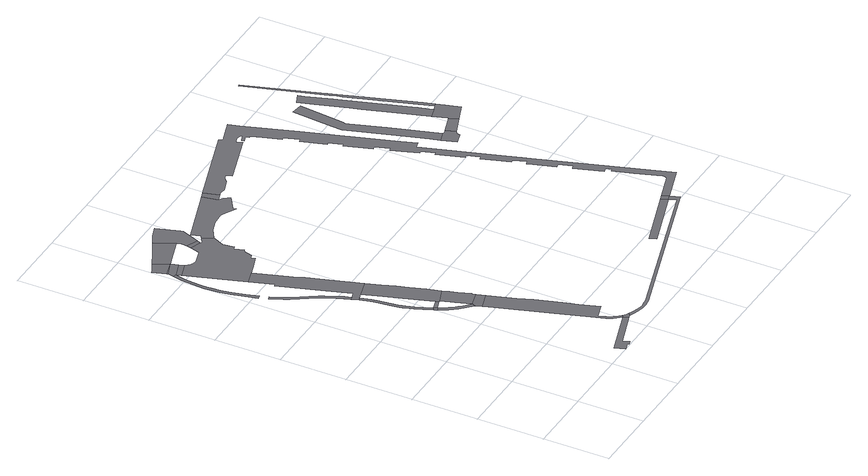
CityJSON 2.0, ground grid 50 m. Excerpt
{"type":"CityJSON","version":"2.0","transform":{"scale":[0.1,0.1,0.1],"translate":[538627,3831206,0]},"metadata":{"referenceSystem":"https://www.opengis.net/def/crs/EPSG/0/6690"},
"CityObjects":{
"road1":{"type":"Road","attributes":{"RoadStructureAttribute.sectionType":"1"},"geometry":[{"type":"MultiSurface","lod":"1","boundaries":[[[0,1,2,3,4,5,6,7]]]}]},
"road2":{"type":"Road","geometry":[{"type":"MultiSurface","lod":"1","boundaries":[[[8,9,10,11,12,13,14,15,16,17,18,19,20,21,22,23]]]}]},
"road3":{"type":"Road","geometry":[{"type":"MultiSurface","lod":"1","boundaries":[[[24,25,26,27,28,29,30,31,32,33,34,35,36,37,38,39,40,41,42,43]]]}]},
"road4":{"type":"Road","geometry":[{"type":"MultiSurface","lod":"1","boundaries":[[[44,45,46,47]]]}]},
"road5":{"type":"Road","geometry":[{"type":"MultiSurface","lod":"1","boundaries":[[[48,49,50,51,52,53,54,55,56,57,58,59,60,61,62,63,64,65,45,44]]]}]},
"road6":{"type":"Road","geometry":[{"type":"MultiSurface","lod":"1","boundaries":[[[66,67,68,69,70,71,72,47,46,73,74,75,76,77,78,79,80,81]]]}]},
"road7":{"type":"Road","geometry":[{"type":"MultiSurface","lod":"1","boundaries":[[[82,83,44,47,84,85]]]}]},
"road8":{"type":"Road","geometry":[{"type":"MultiSurface","lod":"1","boundaries":[[[86,87,24,43,88]]]}]},
"road9":{"type":"Road","geometry":[{"type":"MultiSurface","lod":"1","boundaries":[[[86,89,87]]]}]},
"road10":{"type":"Road","geometry":[{"type":"MultiSurface","lod":"1","boundaries":[[[90,91,92,89,86]]]}]},
"road11":{"type":"Road","geometry":[{"type":"MultiSurface","lod":"1","boundaries":[[[88,43,93,94]]]}]},
"road12":{"type":"Road","attributes":{"RoadStructureAttribute.sectionType":"1"},"geometry":[{"type":"MultiSurface","lod":"1","boundaries":[[[95,96,97,98,99,100,101,102,103,104,105,106,23,22,57,56,107,108]]]}]},
"road13":{"type":"Road","geometry":[{"type":"MultiSurface","lod":"1","boundaries":[[[109,110,111,112,108,107,113,114,115,82,85,116,117]]]}]},
"road14":{"type":"Road","attributes":{"RoadStructureAttribute.sectionType":"1"},"geometry":[{"type":"MultiSurface","lod":"1","boundaries":[[[118,119,120,121,122,123,124,125,126,127,128,129,130,131,132,133,134,135,136,137,0,138]]]}]},
"road15":{"type":"Road","geometry":[{"type":"MultiSurface","lod":"1","boundaries":[[[139,81,80,129,128]]]}]},
"road16":{"type":"Road","attributes":{"RoadStructureAttribute.sectionType":"1"},"geometry":[{"type":"MultiSurface","lod":"1","boundaries":[[[140,141,142,143,117,116,144,145,146,81,139]]]}]},
"road17":{"type":"Road","geometry":[{"type":"MultiSurface","lod":"1","boundaries":[[[147,138,0,7,148,149]]]}]},
"road18":{"type":"Road","geometry":[{"type":"MultiSurface","lod":"1","boundaries":[[[150,151,152,153,154,155,156,157,94,93,102,101,158,159,160,161,162,163,164,165,166,167,168,169,170]]]}]},
"road19":{"type":"Road","attributes":{"RoadStructureAttribute.sectionType":"1"},"geometry":[{"type":"MultiSurface","lod":"1","boundaries":[[[171,172,173,90,86,174,175,176]]]}]},
"road20":{"type":"Road","attributes":{"RoadStructureAttribute.sectionType":"1"},"geometry":[{"type":"MultiSurface","lod":"1","boundaries":[[[177,150,170,178]]]}]},
"road21":{"type":"Road","attributes":{"RoadStructureAttribute.sectionType":"1"},"geometry":[{"type":"MultiSurface","lod":"1","boundaries":[[[179,180,181,171,176,182,177,178,183,184]]]}]},
"road22":{"type":"Road","attributes":{"RoadStructureAttribute.sectionType":"1"},"geometry":[{"type":"MultiSurface","lod":"1","boundaries":[[[185,186,187,188,168,167,189,190,191,192,193,194,195,196,197,198]]]}]},
"road23":{"type":"Road","attributes":{"RoadStructureAttribute.sectionType":"1"},"geometry":[{"type":"MultiSurface","lod":"1","boundaries":[[[199,200,201,202,203,204,205,206,207,208,209,210,211,212,213,214,149,148]]]}]},
"road24":{"type":"Road","geometry":[{"type":"MultiSurface","lod":"1","boundaries":[[[215,185,198,216]]]}]},
"road25":{"type":"Road","attributes":{"RoadStructureAttribute.sectionType":"1"},"geometry":[{"type":"MultiSurface","lod":"1","boundaries":[[[217,218,219,207]]]}]},
"road26":{"type":"Road","attributes":{"RoadStructureAttribute.sectionType":"1"},"geometry":[{"type":"MultiSurface","lod":"1","boundaries":[[[220,221,222,223,224,225,226,227,228,229,230,231,232,233,234,235,236,215,216,237,238,239,240,241,242,243,244,245,246,247,248,249,250,251,252,253,254,255,256,257,258,259,260,261,262,263,264,265,266,267,268,269,270,271,272,273,274,275,276,277,278,279,280,281,282,283,284,285,286,287,288,289,290,291,292,293,294,295,296,297,298,299,206]]]}]},
"road27":{"type":"Road","geometry":[{"type":"MultiSurface","lod":"1","boundaries":[[[299,217,207,206]]]}]},
"road28":{"type":"Road","geometry":[{"type":"MultiSurface","lod":"1","boundaries":[[[300,301,302,303,304,305,306,307,308,309]]]}]},
"road29":{"type":"Road","attributes":{"RoadStructureAttribute.sectionType":"1"},"geometry":[{"type":"MultiSurface","lod":"1","boundaries":[[[310,311,312,313,314,303,302,315,316,317,318,319,320]]]}]},
"road30":{"type":"Road","attributes":{"RoadStructureAttribute.sectionType":"1"},"geometry":[{"type":"MultiSurface","lod":"1","boundaries":[[[321,300,309,322]]]}]},
"road31":{"type":"Road","attributes":{"RoadStructureAttribute.sectionType":"1"},"geometry":[{"type":"MultiSurface","lod":"1","boundaries":[[[323,324,325,326,327,328,329,330,331,332,333,334,335,336]]]}]},
"road32":{"type":"Road","geometry":[{"type":"MultiSurface","lod":"1","boundaries":[[[337,338,336,335,339,340,321,322,341,342]]]}]},
"road33":{"type":"Road","geometry":[{"type":"MultiSurface","lod":"1","boundaries":[[[343,344,345,346,347,348,349,350,351,352,353,354,338,337]]]}]}
},
"vertices":[
[1021,194,0],[673,78,0],[697,2,0],[757,21,0],[761,7,0],[787,19,0],[770,66,0],[1034,154,0],
[361,1964,0],[340,2014,0],[306,2087,0],[286,2123,0],[185,2285,0],[162,2327,0],[120,2415,0],[97,2404,0],[140,2315,0],[163,2272,0],[265,2111,0],[284,2076,0],[318,2004,0],[337,1955,0],[353,1910,0],[376,1918,0],
[35,3095,0],[19,3024,0],[13,2981,0],[6,2893,0],[6,2840,0],[7,2805,0],[14,2735,0],[26,2657,0],[48,2559,0],[75,2468,0],[99,2476,0],[72,2565,0],[50,2662,0],[39,2738,0],[32,2807,0],[31,2841,0],[31,2892,0],[38,2978,0],[44,3020,0],[59,3090,0],
[523,1373,0],[502,1359,0],[512,1339,0],[535,1350,0],
[495,1437,0],[473,1490,0],[454,1552,0],[449,1575,0],[447,1583,0],[437,1651,0],[423,1749,0],[415,1788,0],[393,1870,0],[371,1857,0],[391,1782,0],[399,1745,0],[412,1648,0],[422,1579,0],[426,1560,0],[429,1546,0],[449,1482,0],[472,1427,0],
[637,1208,0],[613,1234,0],[600,1248,0],[591,1259,0],[582,1272,0],[573,1284,0],[541,1337,0],[519,1325,0],[552,1270,0],[560,1259,0],[571,1244,0],[593,1218,0],[594,1217,0],[620,1190,0],[674,1139,0],[685,1163,0],
[594,1396,0],[572,1389,0],[581,1365,0],[601,1372,0],
[154,3182,0],[44,3137,0],[172,3129,0],
[41,3146,0],
[94,3289,0],[25,3253,0],[8,3248,0],
[72,3052,0],[186,3089,0],
[531,2012,0],[498,2117,0],[436,2307,0],[405,2382,0],[394,2409,0],[326,2618,0],[315,2650,0],[212,2616,0],[267,2446,0],[250,2440,0],[361,2108,0],[418,1931,0],[434,1883,0],[562,1919,0],
[697,1519,0],[660,1631,0],[632,1716,0],[597,1811,0],[470,1772,0],[504,1669,0],[524,1607,0],[616,1377,0],[726,1420,0],
[1007,238,0],[996,253,0],[988,266,0],[973,296,0],[952,349,0],[1063,384,0],[1015,530,0],[984,634,0],[922,822,0],[882,930,0],[817,1129,0],[691,1088,0],[715,1014,0],[832,655,0],[921,384,0],[942,320,0],[955,288,0],[970,257,0],[979,242,0],[992,225,0],[1034,209,0],
[798,1195,0],
[791,1220,0],[791,1222,0],[760,1317,0],[743,1366,0],[639,1306,0],[642,1295,0],[649,1275,0],
[1061,188,0],[1062,163,0],[1074,180,0],
[385,3145,0],[362,3074,0],[332,3064,0],[260,3042,0],[230,3047,0],[222,3051,0],[208,3061,0],[200,3070,0],[374,2669,0],[481,2704,0],[471,2733,0],[498,2745,0],[515,2809,0],[534,2819,0],[512,2884,0],[532,2893,0],[523,2978,0],[562,3065,0],[516,3136,0],[477,3111,0],[470,3119,0],
[315,3403,0],[216,3352,0],[203,3345,0],[259,3216,0],[274,3221,0],[390,3259,0],
[396,3181,0],[481,3148,0],
[475,3470,0],[388,3441,0],[326,3409,0],[399,3224,0],[534,3282,0],[529,3303,0],
[947,3362,0],[889,3342,0],[522,3221,0],[542,3154,0],[641,3114,0],[722,3142,0],[817,3150,0],[841,3137,0],[935,3088,0],[927,3112,0],[1032,3182,0],[1019,3203,0],[1000,3226,0],[974,3247,0],
[1102,146,0],[1148,131,0],[1180,125,0],[1197,123,0],[1220,124,0],[1267,130,0],[2449,505,0],[2425,577,0],[2389,565,0],[2406,512,0],[1263,150,0],[1219,144,0],[1197,143,0],[1183,145,0],[1153,151,0],[1109,165,0],
[993,3377,0],[1028,3263,0],
[2364,616,0],[1922,471,0],[1939,418,0],
[2447,584,0],[2695,666,0],[2604,934,0],[2384,1609,0],[2365,1670,0],[2321,1806,0],[2146,2355,0],[2187,2368,0],[2140,2515,0],[1937,3135,0],[1809,3526,0],[1784,3603,0],[1727,3585,0],[1608,3545,0],[1598,3575,0],[1540,3556,0],[1163,3433,0],[1050,3270,0],[1092,3264,0],[1186,3297,0],[1191,3299,0],[1217,3325,0],[1249,3336,0],[1263,3291,0],[1647,3414,0],[1634,3456,0],[1633,3461,0],[1672,3472,0],[1693,3470,0],[1710,3459,0],[1714,3452,0],[1662,3433,0],[1665,3423,0],[1668,3415,0],[1672,3416,0],[1711,3429,0],[1720,3402,0],[1732,3406,0],[1759,3324,0],[1801,3194,0],[1818,3200,0],[1854,3089,0],[1832,3082,0],[1892,2901,0],[1909,2907,0],[1943,2803,0],[1924,2797,0],[1988,2600,0],[2012,2608,0],[2047,2502,0],[2026,2496,0],[2051,2419,0],[2090,2301,0],[2108,2307,0],[2141,2207,0],[2126,2203,0],[2190,2007,0],[2209,2013,0],[2240,1917,0],[2217,1910,0],[2252,1803,0],[2284,1704,0],[2306,1711,0],[2338,1615,0],[2313,1607,0],[2317,1597,0],[2378,1408,0],[2403,1416,0],[2436,1316,0],[2410,1308,0],[2479,1100,0],[2510,1110,0],[2524,1066,0],[2504,1060,0],[2551,916,0],[2616,726,0],[2614,717,0],[2606,701,0],[2598,693,0],[2408,630,0],
[2404,2275,0],[2379,2267,0],[2369,2270,0],[2290,2245,0],[2324,2138,0],[2405,2163,0],[2405,2170,0],[2408,2180,0],[2411,2188,0],[2428,2201,0],
[2123,3283,0],[2093,2970,0],[2085,2892,0],[2188,2567,0],[2267,2316,0],[2252,2636,0],[2172,2885,0],[2165,2909,0],[2168,2925,0],[2204,3240,0],[2208,3273,0],
[2542,2320,0],[2568,2254,0],
[2579,2490,0],[2557,2562,0],[2544,2601,0],[2398,3054,0],[2379,3114,0],[2319,3301,0],[2305,3345,0],[2228,3314,0],[2266,3196,0],[2339,2967,0],[2364,2888,0],[2438,2659,0],[2510,2432,0],[2589,2457,0],
[2650,2477,0],[2626,2469,0],[2532,2364,0],[2544,2327,0],[2703,2306,0],[2670,2416,0],
[2625,2557,0],[2465,3045,0],[2441,3118,0],[2422,3178,0],[2408,3220,0],[2234,3754,0],[2219,3749,0],[2407,3156,0],[2414,3135,0],[2423,3106,0],[2434,3071,0],[2592,2574,0]
]}
